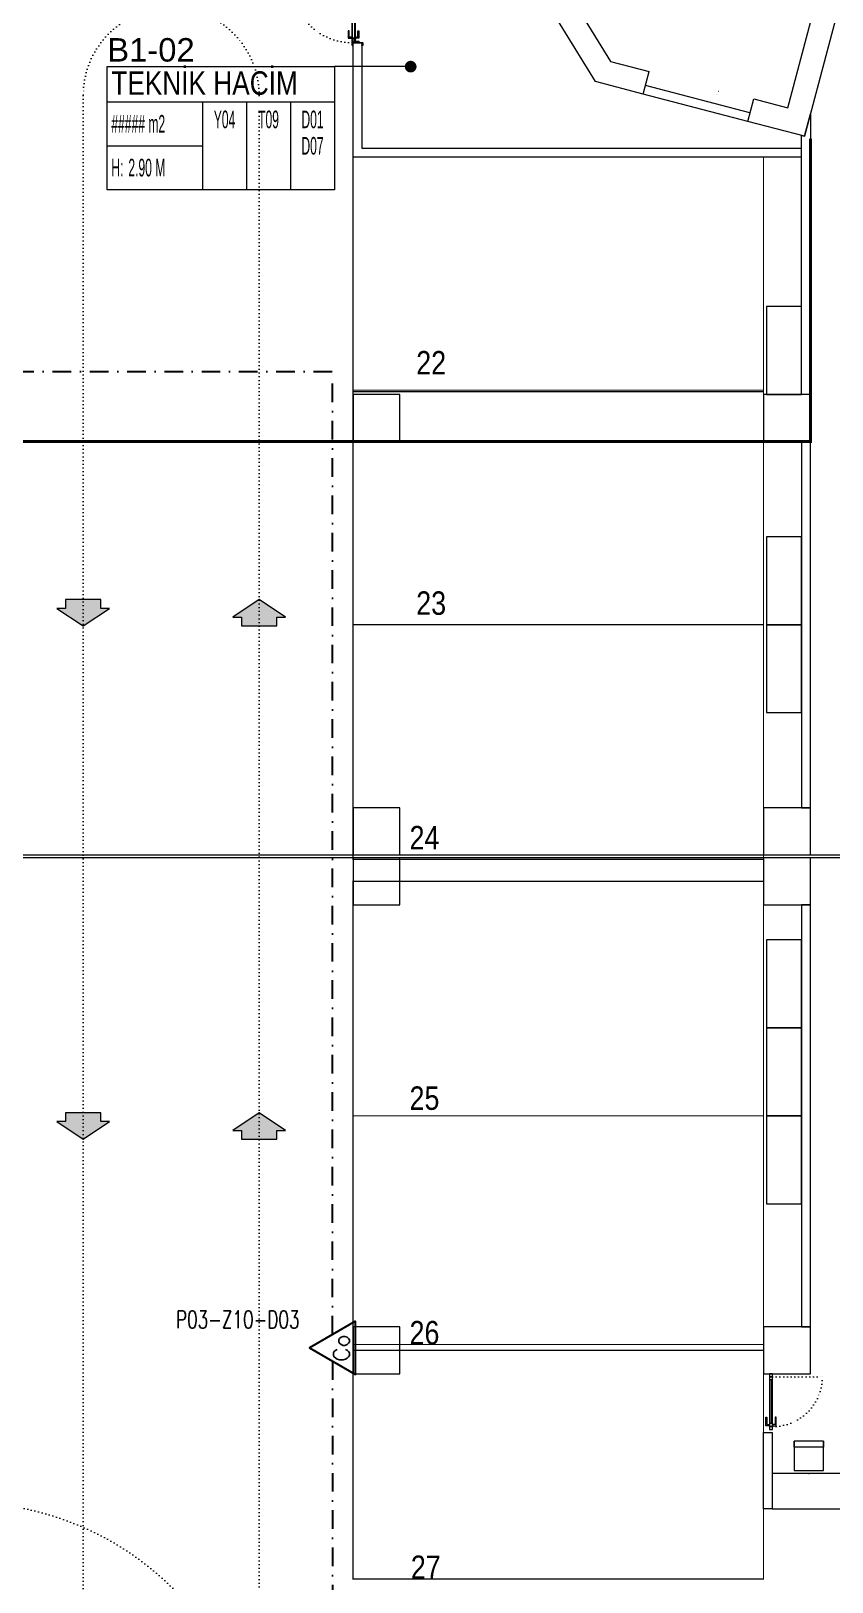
# Model space of a CAD drawing. Header units: metres. Extents: x -19121 to 152404, y -12107 to 29421.
# Drawn here: x 58411 to 59777, y 4445 to 7090 of the extents above; entities that cross this region are included whole.
import ezdxf
from ezdxf.enums import TextEntityAlignment as Align

# ---------------------------------------------------------------- set-up
doc = ezdxf.new("R2010")
doc.units = ezdxf.units.M
doc.header["$LTSCALE"] = 50
doc.header["$MEASUREMENT"] = 0
for name, pattern in [('DASHDOT', [25.4, 12.7, -6.35, 0, -6.35]), ('DOT2', [0.125, 0, -0.125]), ('HIDDEN', [0.375, 0.25, -0.125])]:
    doc.linetypes.add(name, pattern=pattern)
doc.layers.get('0').update_dxf_attribs({"color": 9, "lineweight": 5})
for name, color, linetype, lineweight in [('00', 9, 'Continuous', 5), ('01', 9, 'Continuous', 5), ('05', 9, 'Continuous', 5), ('06B', 9, 'Continuous', 5), ('06D', 9, 'Continuous', 5), ('09', 9, 'Continuous', 5), ('10', 9, 'Continuous', 5), ('15', 9, 'Continuous', 5), ('20', 9, 'DOT2', 5), ('21', 9, 'Continuous', 5), ('21_mahal200', 9, 'Continuous', 5), ('E-DEDEKTÖR NUMARALARI', 20, 'Continuous', 30), ('E-KABLO', 7, 'Continuous', 30), ('E-KARBONMONOKSİT DEDEKTÖRÜ', 7, 'Continuous', 30)]:
    doc.layers.add(name, color=color, linetype=linetype, lineweight=lineweight)
doc.styles.add('Arial', font='arial.ttf', dxfattribs={"height": 2.5})
doc.styles.add('E-YAZI', font='txttw.shx', dxfattribs={"height": 200})
doc.styles.add('MuuM_TEXT-STANDART', font='ARIALN.TTF')
doc.dimstyles.new('MuuM_DIM200', dxfattribs={"dimscale": 20, "dimtxt": 2, "dimasz": 1, "dimexe": 1, "dimexo": 1, "dimgap": 1, "dimtad": 1, "dimdec": 1, "dimrnd": 0.5, "dimdsep": 46, "dimtxsty": 'MuuM_TEXT-STANDART', "dimblk": 'ARCHTICK', "dimcen": 0, "dimdle": 0.15, "dimclrd": 256, "dimclre": 256, "dimclrt": 256, "dimadec": 0, "dimazin": 0, "dimtfac": 5, "dimtdec": 1, "dimtix": 1, "dimtmove": 2, "dimatfit": 3, "dimldrblk": 'DOT', "dimfxl": 3, "dimfxlon": 1, "dimtolj": 1, "dimlwd": -1, "dimlwe": -1, "dimarcsym": 0})

# ---------------------------------------------------------------- blocks, each defined once
blk = doc.blocks.new('100_KARBONMONOKSİT DEDEKTÖRÜ 085')
at = {"layer": 'E-KARBONMONOKSİT DEDEKTÖRÜ', "color": 4}
blk.add_lwpolyline([(2.26, 0), (0, 3.92), (-2.26, 0)], close=True, dxfattribs=at)
at = {"layer": 'E-KARBONMONOKSİT DEDEKTÖRÜ', "color": 3, "style": 'E-YAZI'}
blk.add_text('Co', height=1.36, dxfattribs=at).set_placement((-0.02, 1.2), align=Align.MIDDLE)
blk = doc.blocks.new('p-kolon_80x80')
blk.add_lwpolyline([(-40, -40), (40, -40), (40, 40), (-40, 40)], close=True)
blk = doc.blocks.new('1.bod.mimari.elk')
at = {"layer": '01'}
for points in [[(3454.8, -1647.7), (3373.6, -1626.4), (2877.6, -821.5), (2911.6, -800.5), (2911.6, -800.5), (3399.2, -1591.8), (3464.9, -1609)], [(3643.2, -1655.6), (3701.4, -1670.8), (3819, -1227.3), (3857.7, -1237.5), (3729.8, -1719.6), (3633.1, -1694.3)], [(3454.8, -1647.7), (3464.9, -1609)], [(3633.1, -1694.3), (3643.2, -1655.6)]]:
    blk.add_lwpolyline(points, dxfattribs=at)
for p in [(3000, -2200), (3700, -2200), (3000, -2905), (3700, -2905), (3000, -2990), (3700, -2990), (3000, -3790), (3700, -3790)]:
    blk.add_blockref('p-kolon_80x80', p, dxfattribs=at)
blk = doc.blocks.new('p-işyeri')
at = {"color": 0, "const_width": 2}
blk.add_lwpolyline([(200, 0), (200, 700), (-200, 700), (-200, 0)], close=True, dxfattribs=at)
blk = doc.blocks.new('p-dilatasyon yeri')
at = {"layer": '06D'}
for points in [[(0, 5685), (5355, 5685)], [(5355, 5680), (0, 5680)]]:
    blk.add_lwpolyline(points, dxfattribs=at)
blk = doc.blocks.new('p-birim')
blk.add_lwpolyline([(0, 0), (1, 0), (1, 1), (0, 1)], close=True)
blk = doc.blocks.new('gr-p-barel kilitli kapı kolu')
at = {"flags": 128}
for points in [[(-0.9, 0.8), (-0.9, 4.9), (-11.7, 4.9), (-11.7, 6.7), (0.9, 6.7), (0.9, 0.8)], [(-0.8, 5), (0.8, 6.6)]]:
    blk.add_lwpolyline(points, dxfattribs=at)
blk.add_lwpolyline([(-2.75, 0), (-2.75, 0.7), (2.75, 0.7), (2.75, 0)])
blk.add_lwpolyline([(-1.3, 0.7), (1.3, 0.7), (1.3, 0.8), (-1.3, 0.8)], close=True)
blk = doc.blocks.new('prf-scr2')
at = {"linetype": 'DOT2', "ltscale": 10}
blk.add_line((0, 0.2), (0, -1.1), dxfattribs=at)
for p, q in [((-0.1, -0.2), (0.1, -0.3)), ((0.1, -0.2), (-0.1, -0.2)), ((0.1, -0.3), (-0.1, -0.3)), ((-0.1, -0.3), (0.1, -0.4)), ((0.1, -0.4), (-0.1, -0.4)), ((0.1, -0.5), (-0.1, -0.4)), ((-0.1, -0.4), (0.1, -0.4)), ((0.1, -0.6), (-0.1, -0.5)), ((-0.1, -0.5), (0.1, -0.5)), ((-0.1, -0.6), (0.1, -0.7)), ((0.1, -0.6), (-0.1, -0.6)), ((-0.1, -0.6), (0.1, -0.6)), ((-0.1, -0.7), (0.1, -0.8)), ((0.1, -0.7), (-0.1, -0.7)), ((-0.1, -0.8), (0.1, -0.8)), ((0.1, -0.8), (-0.1, -0.8)), ((0.1, -0.2), (0, -0.1)), ((0, -0.2), (0.1, -0.2))]:
    blk.add_line(p, q)
blk.add_lwpolyline([(0.2, 0), (-0.2, 0), (-0.2, 0), (-0.1, -0.1), (0.1, -0.1), (0.2, 0), (0.2, 0)], close=True)
for points in [[(0.2, 0), (-0.2, 0)], [(-0.1, -0.1), (-0.1, -0.2), (-0.1, -0.2), (-0.1, -0.2), (-0.1, -0.2), (-0.1, -0.3), (-0.1, -0.3), (-0.1, -0.3), (-0.1, -0.3), (-0.1, -0.4), (-0.1, -0.4), (-0.1, -0.4), (-0.1, -0.4), (-0.1, -0.4), (-0.1, -0.5), (-0.1, -0.5), (-0.1, -0.5), (-0.1, -0.5), (-0.1, -0.5), (-0.1, -0.5), (-0.1, -0.6), (-0.1, -0.6), (-0.1, -0.6), (-0.1, -0.6), (-0.1, -0.6), (-0.1, -0.7), (-0.1, -0.7), (-0.1, -0.7), (-0.1, -0.7), (-0.1, -0.7), (-0.1, -0.8), (-0.1, -0.8), (-0.1, -0.8), (-0.1, -0.8), (0, -0.9), (0, -0.9), (0, -0.9), (0.1, -0.8), (0.1, -0.8), (0.1, -0.7), (0.1, -0.7), (0.1, -0.7), (0.1, -0.7), (0.1, -0.7), (0.1, -0.7), (0.1, -0.6), (0.1, -0.6), (0.1, -0.6), (0.1, -0.6), (0.1, -0.6), (0.1, -0.5), (0.1, -0.5), (0.1, -0.5), (0.1, -0.5), (0.1, -0.4), (0.1, -0.4), (0.1, -0.4), (0.1, -0.4), (0.1, -0.4), (0.1, -0.3), (0.1, -0.3), (0.1, -0.3), (0.1, -0.3), (0.1, -0.3), (0.1, -0.3), (0.1, -0.2), (0.1, -0.2), (0.1, -0.2), (0.1, -0.2), (0.1, -0.2), (0.1, -0.1)]]:
    blk.add_lwpolyline(points)
blk = doc.blocks.new('K-SAC-01')
at = {"layer": '10'}
for points in [[(-4.6, 16.2, -0.414214), (-4.5, 16.3), (-0.1, 16.3, -0.414214), (0, 16.2), (0, 5.9), (0.2, 5.9), (0.2, 16.2, 0.414214), (-0.1, 16.5), (-4.5, 16.5, 0.414214), (-4.8, 16.2), (-4.8, 15.3, 0.414214), (-4.5, 15), (-3.4, 15), (-3.4, 15.2), (-4.5, 15.2, -0.414214), (-4.6, 15.3)], [(0.2, 10.3, -0.414214), (0.5, 10.6), (1.5, 10.6, -0.414214), (1.8, 10.3), (1.8, 3.9, -0.414214), (1.5, 3.6, -0.414214), (1.2, 3.9), (1.2, 4.8), (0.2, 4.8), (0.2, -1.2, -0.414214), (-0.1, -1.5), (-4.5, -1.5, -0.414214), (-4.8, -1.2), (-4.8, -0.3, -0.414214), (-4.5, 0), (-3.4, 0), (-3.4, -0.2), (-4.5, -0.2, 0.414214), (-4.6, -0.3), (-4.6, -1.2, 0.414214), (-4.5, -1.3), (-0.1, -1.3, 0.414214), (0, -1.2), (0, 5), (1.4, 5), (1.4, 3.9, 0.414214), (1.5, 3.8, 0.414214), (1.6, 3.9), (1.6, 10.3, 0.414214), (1.5, 10.4), (0.5, 10.4, 0.414214), (0.4, 10.3), (0.4, 9.4), (0.2, 9.4)], [(-0.4, -2), (1, -1.4), (1, 1.5), (1.2, 1.5), (1.2, -1.5), (-0.3, -2.2, -14.796002)], [(99.8, 10.3, 0.414214), (99.5, 10.6), (98.5, 10.6, 0.414214), (98.2, 10.3), (98.2, 3.9, 0.414214), (98.5, 3.6, 0.414214), (98.8, 3.9), (98.8, 4.8), (99.8, 4.8), (99.8, -1.2, 0.414214), (100.1, -1.5), (104.5, -1.5, 0.414214), (104.8, -1.2), (104.8, -0.3, 0.414214), (104.5, 0), (103.4, 0), (103.4, -0.2), (104.5, -0.2, -0.414214), (104.6, -0.3), (104.6, -1.2, -0.414214), (104.5, -1.3), (100.1, -1.3, -0.414214), (100, -1.2), (100, 5), (98.6, 5), (98.6, 3.9, -0.414214), (98.5, 3.8, -0.414214), (98.4, 3.9), (98.4, 10.3, -0.414214), (98.5, 10.4), (99.5, 10.4, -0.414214), (99.6, 10.3), (99.6, 9.4), (99.8, 9.4)], [(104.6, 16.2, 0.414214), (104.5, 16.3), (100.1, 16.3, 0.414214), (100, 16.2), (100, 5.9), (99.8, 5.9), (99.8, 16.2, -0.414214), (100.1, 16.5), (104.5, 16.5, -0.414214), (104.8, 16.2), (104.8, 15.3, -0.414214), (104.5, 15), (103.4, 15), (103.4, 15.2), (104.5, 15.2, 0.414214), (104.6, 15.3)]]:
    blk.add_lwpolyline(points, format="xyb", close=True, dxfattribs=at)
for points in [[(98.8, 0.1), (98.8, 2.1), (99.1, 2.1), (99.1, 3.2), (1.5, 3.2), (1.5, 2.1), (1.8, 2.1), (1.8, 0.1), (1.5, 0.1), (1.5, 1.9), (1.2, 1.9), (1.2, 3.5), (99.4, 3.5), (99.4, 1.9), (99.1, 1.9), (99.1, 0.1)], [(98.8, 2.1), (98.8, 0.1), (99.4, 0.1), (99.4, -1.5), (1.2, -1.5), (1.2, 0.1), (1.8, 0.1), (1.8, 2.1), (2.1, 2.1), (2.1, -0.1), (1.5, -0.1), (1.5, -1.2), (99.1, -1.2), (99.1, -0.1), (98.5, -0.1), (98.5, 2.1), (98.8, 2.1)]]:
    blk.add_lwpolyline(points, dxfattribs=at)
for points in [[(2.1, 3), (8.1, 3), (8.1, -1), (2.1, -1)], [(2.4, 2.7), (7.8, 2.7), (7.8, -0.7), (2.4, -0.7)], [(98.5, 3), (92.5, 3), (92.5, -1), (98.5, -1)], [(98.2, 2.7), (92.8, 2.7), (92.8, -0.7), (98.2, -0.7)]]:
    blk.add_lwpolyline(points, close=True, dxfattribs=at)
blk.add_circle((-0.9, -2.5), 0.55, dxfattribs=at)
at = {"layer": '20', "linetype": 'HIDDEN'}
for points in [[(-0.2, -1.3), (-0.2, 0), (-1.7, 0), (-1.7, -1.3)], [(-0.4, -2), (-0.4, -0.2), (-1.5, -0.2), (-1.5, -2)]]:
    blk.add_lwpolyline(points, dxfattribs=at)
at = {"layer": '20'}
blk.add_lwpolyline([(-0.9, -2.5), (-0.9, -102.9)], dxfattribs=at)
blk.add_arc((-0.9, -2.5), 100.4, 270, 1.5131, dxfattribs=at)
at = {"layer": '06B'}
blk.add_blockref('gr-p-barel kilitli kapı kolu', (91.4, 3.5), dxfattribs=at)
at = {"layer": '06B', "xscale": -1, "rotation": 180}
blk.add_blockref('gr-p-barel kilitli kapı kolu', (91.4, -1.5), dxfattribs=at)
at = {"layer": '10', "xscale": -1, "rotation": 90}
blk.add_blockref('prf-scr2', (1.5, 1), dxfattribs=at)
at = {"layer": '10', "rotation": 270}
blk.add_blockref('prf-scr2', (99.1, 1.2), dxfattribs=at)
blk = doc.blocks.new('A$C724E0FF5')
at = {"layer": '09'}
for p, q in [((-8844.7, -1647.7), (-8844.8, -1647.8)), ((-8844.6, -1647.7), (-8844.7, -1647.9)), ((-8844.6, -1647.9), (-8844.5, -1647.7)), ((-8844.4, -1647.8), (-8844.5, -1647.9)), ((-8844.4, -1647.9), (-8844.4, -1647.8)), ((-8844.3, -1647.8), (-8844.3, -1648)), ((-8844.2, -1648), (-8844.2, -1647.8)), ((-8844.1, -1648), (-8844.1, -1647.9)), ((-8842.3, -1643), (-8842.3, -1643.2)), ((-8842.2, -1643.2), (-8842.2, -1643)), ((-8842.1, -1643.1), (-8842.1, -1643.2)), ((-8842, -1643.2), (-8842, -1643.1)), ((-8841.9, -1643.1), (-8841.9, -1643.3)), ((-8841.8, -1643.3), (-8841.8, -1643.1)), ((-8841.7, -1643.2), (-8841.7, -1643.3)), ((-8841.6, -1643.2), (-8841.6, -1643.3))]:
    blk.add_line(p, q, dxfattribs=at)
blk = doc.blocks.new('0_arrow1')
blk.add_hatch(color=254).paths.add_polyline_path([(0, 0), (-22.5, -15), (-15, -15), (-15, -22.5), (15, -22.5), (15, -15), (22.5, -15)])
at = {"linetype": 'ByBlock', "lineweight": -2}
blk.add_lwpolyline([(15, -22.5), (-15, -22.5), (-15, -15), (-22.5, -15), (0, 0), (22.5, -15), (15, -15)], close=True, dxfattribs=at)
blk.add_point((0, 0))
blk = doc.blocks.new('p-sandalye-03')
for points in [[(-5, -25.1), (-5, 24.9), (-55, 24.9), (-55, -25.1), (-5, -25.1)], [(-55, 24.9), (-45, 24.9), (-45, -25.1), (-55, -25.1)]]:
    blk.add_lwpolyline(points)
blk.add_point((0, -0.1))
blk = doc.blocks.new('p-al-01')
at = {"layer": '06B'}
for points in [[(27, 4.3), (27, 10.6), (42, 10.6), (42, 8.7), (29.3, 8.7), (29.3, 8.7), (29.3, 4.3), (27, 4.3)], [(27, -0.7), (27, -6.9), (42, -6.9), (42, -5), (29.3, -5), (29.3, -5), (29.3, -0.7), (27, -0.7)]]:
    blk.add_lwpolyline(points, dxfattribs=at)
at = {"layer": '06D'}
for p, q in [((115.7, 4.3), (28.8, 4.3)), ((28.8, -0.7), (115.7, -0.7))]:
    blk.add_line(p, q, dxfattribs=at)
at = {"layer": '10'}
for points in [[(25.7, -0.7), (25.7, 4.3), (20.7, 4.3), (20.7, -0.7)], [(30.7, -0.7), (30.7, 4.3), (25.7, 4.3), (25.7, -0.7)], [(110.7, -0.7), (110.7, 4.3), (105.7, 4.3), (105.7, -0.7)], [(115.7, -0.7), (115.7, 4.3), (110.7, 4.3), (110.7, -0.7)]]:
    blk.add_lwpolyline(points, close=True, dxfattribs=at)
at = {"layer": '15'}
blk.add_lwpolyline([(105.7, 1.8), (30.7, 1.8)], dxfattribs=at)
at = {"layer": '20'}
blk.add_lwpolyline([(110.7, -0.7), (110.7, -85.7)], dxfattribs=at)
blk.add_arc((110.7, -0.7), 85, 180, 270, dxfattribs=at)
blk = doc.blocks.new('_ArchTick')
at = {"color": 0, "linetype": 'ByBlock', "const_width": 0.15}
blk.add_lwpolyline([(-0.5, -0.5), (0.5, 0.5)], dxfattribs=at)
blk = doc.blocks.new('_Dot')
at = {"color": 0, "linetype": 'ByBlock', "lineweight": -2}
blk.add_line((-0.5, 0), (-1, 0), dxfattribs=at)
at = {"color": 0, "linetype": 'ByBlock', "const_width": 0.5}
blk.add_lwpolyline([(-0.25, 0, 1), (0.25, 0, 1)], format="xyb", close=True, dxfattribs=at)
blk = doc.blocks.new('0_roomno2')
blk.add_lwpolyline([(19.38, -10.5), (0, -10.5), (0, 0), (19.38, 0)], close=True)
for points in [[(0, -3), (19.38, -3)], [(8.12, -3), (8.12, -10.5)], [(11.88, -3), (11.88, -10.5)], [(15.62, -3), (15.62, -10.5)], [(0, -6.75), (8.12, -6.75)]]:
    blk.add_lwpolyline(points)
at = {"style": 'MuuM_TEXT-STANDART', "width": 0.6}
blk.add_text('H:', height=1.5, dxfattribs=at).set_placement((0.35, -8.61), align=Align.MIDDLE_LEFT)
at = {"style": 'Arial'}
blk.add_attdef('ODANO', (0, 1.17), '', height=2, dxfattribs=at)
blk.add_attdef('MEKANADI', text='', height=2, dxfattribs=at).set_placement((0.35, -3), align=Align.BOTTOM_LEFT)
at = {"style": 'MuuM_TEXT-STANDART', "width": 0.6}
for tag, p in [('YER01', (10, -4.5)), ('TAVAN01', (13.75, -4.5)), ('DUVAR01', (17.5, -4.5)), ('YER02', (10, -6.75)), ('TAVAN02', (13.75, -6.75)), ('DUVAR02', (17.5, -6.75)), ('YER03', (10, -9)), ('TAVAN03', (13.75, -9)), ('DUVAR03', (17.5, -9))]:
    blk.add_attdef(tag, text='', height=1.5, dxfattribs=at).set_placement(p, align=Align.MIDDLE_CENTER)
for tag, p in [('M2', (0.35, -4.88)), ('TEMIZTAVANYUKSEKLIGI', (1.8, -8.61))]:
    blk.add_attdef(tag, text='', height=1.5, dxfattribs=at).set_placement(p, align=Align.MIDDLE_LEFT)
blk = doc.blocks.new('1.bod.mimari1.elk')
at = {"layer": '00'}
for p, q in [((3740, -3030), (3725, -3030)), ((3725, -3030), (3725, -3750)), ((3740, -3575), (3740, -3030)), ((3740, -3750), (3740, -3575)), ((3725, -3750), (3740, -3750))]:
    blk.add_line(p, q, dxfattribs=at)
for points in [[(2960, -1560), (2975, -1560)], [(3725, -1755), (2960, -1755), (2960, -1560)], [(2975, -1560), (2975, -1740), (3725, -1740)], [(3636.87, -1679.79), (3458.59, -1633.16)], [(3633.07, -1694.3), (3454.79, -1647.67)], [(3725, -1718.35), (3725, -1718.35), (3725, -1718.35), (3729.82, -1719.61), (3740, -1681.22), (3740, -2160), (3725, -2160), (3725, -1718.35), (3725, -1718.35)]]:
    blk.add_lwpolyline(points, dxfattribs=at)
for points in [[(3725, -2240), (3725, -2865), (3740, -2865), (3740, -2240)], [(3675, -3930), (3675, -4060), (3660, -4060), (3660, -3930)]]:
    blk.add_lwpolyline(points, close=True, dxfattribs=at)
at = {"layer": '06D', "linetype": 'DOT2'}
for points in [[(2500, -1650, -1), (2800, -1650, 0)], [(2500, -1650), (2500, -7740, 0.4142136), (3100, -8340), (12425, -8340)], [(2800, -1678.64), (2800, -7740, 0.4142136), (3100, -8040), (11395.6, -8040)]]:
    blk.add_lwpolyline(points, format="xyb", dxfattribs=at)
blk.add_arc((2300, -4550), 500, 0, 90, dxfattribs=at)
at = {"layer": '09'}
for p, q in [((3580.26, -1647.68), (3580.22, -1647.83)), ((3580.36, -1647.7), (3580.32, -1647.85)), ((3580.42, -1647.88), (3580.46, -1647.73)), ((3580.55, -1647.75), (3580.51, -1647.9)), ((3580.61, -1647.93), (3580.65, -1647.78)), ((3580.74, -1647.81), (3580.71, -1647.95)), ((3580.8, -1647.98), (3580.84, -1647.83)), ((3580.9, -1648), (3580.94, -1647.86)), ((3582.74, -1643.01), (3582.7, -1643.16)), ((3582.8, -1643.18), (3582.84, -1643.04)), ((3582.93, -1643.06), (3582.9, -1643.21)), ((3582.99, -1643.24), (3583.03, -1643.09)), ((3583.13, -1643.11), (3583.09, -1643.26)), ((3583.19, -1643.29), (3583.22, -1643.14)), ((3583.32, -1643.17), (3583.28, -1643.31)), ((3583.42, -1643.19), (3583.38, -1643.34))]:
    blk.add_line(p, q, dxfattribs=at)
at = {"layer": '20', "ltscale": 2, "const_width": 5}
blk.add_lwpolyline([(860, -7830), (1640, -7830), (1640, -4630), (1640, -4630), (1640, -3830), (1640, -3830), (1640, -2240), (3740, -2240), (3740, -1723.58)], dxfattribs=at)
for name, p, rotation in [('K-SAC-01', (2960, -1460), 270), ('p-al-01', (3674.6, -3945.67), 90.00000000000001)]:
    blk.add_blockref(name, p, dxfattribs=dict(rotation=rotation))
blk.add_blockref('p-dilatasyon yeri', (0, -8630))
at = {"layer": '05', "xscale": 60.00000000000003, "yscale": 150}
for p in [(3665, -2160), (3665, -2552.5), (3665, -2702.5), (3665, -3240), (3665, -3390), (3665, -3540)]:
    blk.add_blockref('p-birim', p, dxfattribs=at)
at = {"layer": '05', "rotation": 270}
blk.add_blockref('p-sandalye-03', (3737.5, -4000), dxfattribs=at)
at = {"layer": '05', "xscale": 60, "yscale": 750, "rotation": 90}
blk.add_blockref('p-birim', (4425, -4060), dxfattribs=at)
at = {"layer": '06D'}
blk.add_blockref('A$C724E0FF5', (12425, 0), dxfattribs=at)
at = {"layer": '06D', "color": 89, "linetype": 'HIDDEN', "true_color": 0x2e4d23, "rotation": 90}
for p in [(3660, -1955), (3660, -2352.5), (3660, -2752.5), (3660, -3190), (3660, -3590), (3660, -3980)]:
    blk.add_blockref('p-işyeri', p, dxfattribs=at)
at = {"layer": '06D', "xscale": -2, "yscale": 2, "zscale": 2, "rotation": 180}
for p in [(2500, -2554.68), (2500, -3430)]:
    blk.add_blockref('0_arrow1', p, dxfattribs=at)
at = {"layer": '06D', "xscale": -2, "yscale": 2, "zscale": 2}
for p in [(2800, -2509.68), (2800, -3385)]:
    blk.add_blockref('0_arrow1', p, dxfattribs=at)
at = {"layer": '21_mahal200'}
ref = blk.add_blockref('0_roomno2', (2540.94, -1600.8), dxfattribs=dict(at, xscale=20, yscale=20, zscale=20))
ref.add_attrib('ODANO', 'B1-02', (2540.94, -1592.16), dxfattribs={"layer": '0', "height": 40, "style": 'Arial'})
ref.add_attrib('MEKANADI', 'TEKNİK HACİM', dxfattribs={"layer": '0', "height": 40, "style": 'Arial', "width": 0.8}).set_placement((2547.94, -1660.8), align=Align.BOTTOM_LEFT)
ref.add_attrib('M2', '##### m2', dxfattribs={"layer": '0', "height": 30, "style": 'MuuM_TEXT-STANDART', "width": 0.6}).set_placement((2547.94, -1698.3), align=Align.MIDDLE_LEFT)
ref.add_attrib('TEMIZTAVANYUKSEKLIGI', '2.90 M', dxfattribs={"layer": '0', "height": 30, "style": 'MuuM_TEXT-STANDART', "width": 0.6}).set_placement((2576.94, -1772.96), align=Align.MIDDLE_LEFT)
ref.add_attrib('YER01', 'Y04', dxfattribs={"layer": '0', "height": 30, "style": 'MuuM_TEXT-STANDART', "width": 0.6}).set_placement((2740.94, -1690.8), align=Align.MIDDLE_CENTER)
ref.add_attrib('TAVAN01', 'T09', dxfattribs={"layer": '0', "height": 30, "style": 'MuuM_TEXT-STANDART', "width": 0.6}).set_placement((2815.94, -1690.8), align=Align.MIDDLE_CENTER)
ref.add_attrib('DUVAR01', 'D01', dxfattribs={"layer": '0', "height": 30, "style": 'MuuM_TEXT-STANDART', "width": 0.6}).set_placement((2890.94, -1690.8), align=Align.MIDDLE_CENTER)
ref.add_attrib('DUVAR02', 'D07', dxfattribs={"layer": '0', "height": 30, "style": 'MuuM_TEXT-STANDART', "width": 0.6}).set_placement((2890.94, -1735.8), align=Align.MIDDLE_CENTER)
at = {"layer": '21', "style": 'MuuM_TEXT-STANDART'}
for s, p in [('22', (3067.8, -2137.78)), ('23', (3067.8, -2547.66)), ('24', (3056.39, -2947.66)), ('25', (3056.39, -3391.88)), ('26', (3056.39, -3791.88)), ('27', (3058.62, -4191.88))]:
    blk.add_text(s, height=40, dxfattribs=at).set_placement(p, align=Align.BOTTOM_LEFT)
at = {"layer": '21_mahal200'}
blk.add_leader([(3058.33, -1600.8), (2928.44, -1600.8)], dimstyle='MuuM_DIM200', override={"dimasz": 1, "dimfxl": 10}, dxfattribs=at)

msp = doc.modelspace()

# ---------------------------------------------------------------- linework, layer by layer
at = {"layer": 'E-KABLO', "color": 3, "linetype": 'DASHDOT', "ltscale": 0.05}
for p, q in [((58320.4, 6509.2), (58924.9, 6509.2)), ((58924.9, 4866.9), (58924.9, 6509.2)), ((58924.9, 4821.6), (58924.9, 3266.9))]:
    msp.add_line(p, q, dxfattribs=at)

# ---------------------------------------------------------------- block references
at = {"layer": '06D'}
for name in ['1.bod.mimari.elk', '1.bod.mimari1.elk']:
    msp.add_blockref(name, (56000, 8630), dxfattribs=at)
at = {"layer": 'E-KARBONMONOKSİT DEDEKTÖRÜ', "color": 4, "xscale": 20, "yscale": 20, "zscale": 20, "rotation": 89.99999999999999}
msp.add_blockref('100_KARBONMONOKSİT DEDEKTÖRÜ 085', (58964.2, 4844.3), dxfattribs=at)

# ---------------------------------------------------------------- texts
at = {"layer": 'E-DEDEKTÖR NUMARALARI', "style": 'E-YAZI', "width": 0.7}
msp.add_text('P03-Z10-D03', height=30, dxfattribs=at).set_placement((58658.2, 4877.6))

doc.saveas('drawing.dxf')
